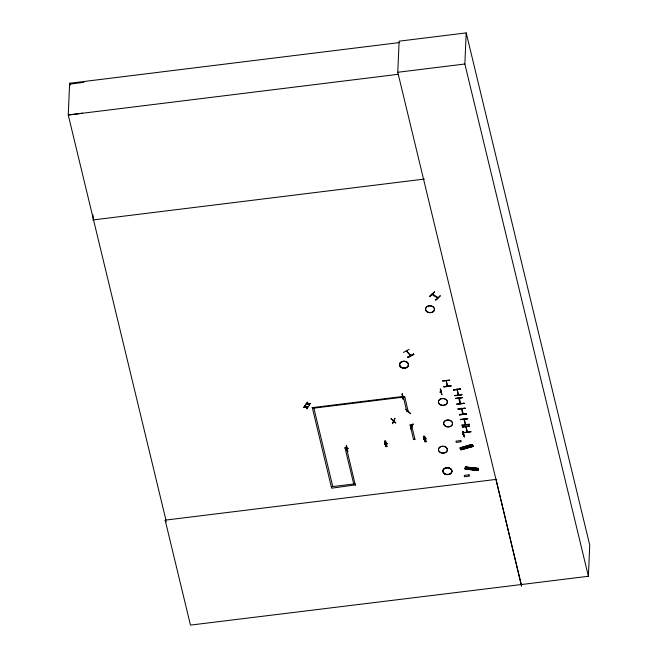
<?xml version="1.0" encoding="UTF-8"?>
<svg xmlns="http://www.w3.org/2000/svg" width="658" height="658" viewBox="0 0 658 658"><rect width="100%" height="100%" fill="white"/><g stroke="black" fill="none" stroke-linecap="round" stroke-linejoin="round"><path stroke-width="0.99" d="M437.874 297.819C437.274 297.219 430.505 294.883 432.956 294.249M437.109 297.235L437.619 297.926M447.136 385.744L447.193 385.3M457.335 390.062L457.162 389.125M458.1 394.068L458.215 395.071M458.47 394.923L457.269 389.232M459.21 398.148C463.668 412.204 456.989 396.017 459.374 398.435M460.501 402.655L460.09 403.074L460.526 403.609M461.497 408.84L462.821 414.178M463.117 414.03L462.961 413.15M464.449 419.722L464.005 419.302L465.321 424.649M465.173 424.237L465.642 424.665M465.617 424.616L464.359 419.335M465.864 427.116L466.07 426.581M466.135 426.697L467.386 432.043L467.007 431.146M399.472 42.573L69.633 83.262L68.251 115.01L165.948 520.124L165.174 520.231L166.252 521.893M307.475 408.223L307.196 408.873L306.036 407.384L303.79 407.244M303.782 407.508L304.045 406.874M304.029 407.137L305.822 407.055L304.901 405.616M304.884 405.871L305.164 405.221M309.614 405.073L309.334 405.715L308.174 404.234L305.929 404.094M305.921 404.349L306.176 403.724M308.561 406.619L306.34 406.734M307.467 408.486L306.554 407.063M306.167 403.979L307.96 403.905L307.031 402.457M307.023 402.721L307.302 402.071M306.546 407.327L308.314 406.989M310.699 403.461L308.479 403.576M309.597 405.328L308.692 403.905M308.676 404.168L310.453 403.831M355.353 484.88L331.632 488.195L312.221 407.261M312.476 408.322L402.145 397.259M313.866 408.149L332.775 486.575M331.393 486.747L355.098 483.819M353.716 483.992L344.932 447.596M355.336 485.267L346.322 447.424M346.527 445.705L346.116 446.009L347.391 451.47L347.794 451.166M347.934 448.18L347.95 448.723L347.144 448.567M397.769 72.273L399.126 41.174L466.209 32.9L589.749 545.169L588.392 576.268L521.309 584.543L397.769 72.273L464.852 63.999L466.209 32.9M384.609 444.199L384.42 443.673M384.585 441.263L386.254 446.683L384.593 441.008M385.637 440.876L385.226 441.181L386.501 446.65L386.904 446.346M386.929 443.92L387.044 443.36M391.074 418.537L395.754 422.839M394.956 418.34L392.522 423.505M393.805 420.503L393.533 421.038L393.64 420.355M394.158 420.881L393.681 421.276M409.136 349.308L403.469 352.425M402.128 397.646L401.89 396.198M402.211 394.027L403.477 399.496L402.219 393.772M408.231 411.217L406.833 411.776L403.338 396.832M403.625 396.248L402.836 396.634M402.869 396.856L403.675 396.437M406.397 350.846L406.373 351.298M406.636 351.627L406.562 351.076L410.428 355.665M408.215 411.604L404.728 396.659M406.957 351.512L406.981 351.002M407.721 356.998L407.952 357.508L413.816 354.382L413.619 353.922M405.797 409.194L410.617 413.66L405.813 409.399M406.636 351.158L410.748 355.641L410.09 354.917M408.174 411.694L407.746 411.398M410.074 355.238L410.296 354.81M414.968 439.125L413.561 439.684L410.074 424.731M410.806 429.016L413.216 423.818L410.765 428.777M414.943 439.511L411.456 424.566M411.933 426.549L411.653 425.932M423.53 438.845L423.612 439.396L424.287 439.322M423.752 436.196L425.364 441.855L423.703 436.18M434.576 291.905L429.896 296.059M425.956 441.715L424.369 436.32L426.006 441.773L424.739 436.057M424.969 441.905L423.744 436.369M432.224 294.356L432.183 293.863M432.347 293.715L432.948 294.545M425.553 439.182L426.154 438.532M432.512 293.748L437.817 297.778L437.093 297.556M429.921 296.322L434.535 291.905M435.481 299.711L435.777 300.171C437.257 299.818 440.49 294.965 440.391 295.968M440.301 392.267L440.12 391.74M440.292 389.075L441.946 394.751L440.342 389.092M440.671 389.265L441.567 394.537M442.579 380.916L449.685 380.044M451.026 385.58L451.075 386.082L443.969 386.962L443.903 386.394M447.44 385.267L447.53 385.703M460.575 388.886L453.469 389.758M461.908 394.356L461.965 394.923L454.859 395.795L454.793 395.236M462.648 397.448L455.533 398.329M456.907 389.281L456.849 389.733L456.915 389.158M456.858 403.806L456.923 404.366L464.03 403.477M458.026 394.586L458.042 394.134M458.346 394.035L458.083 394.52M458.075 409.144L465.181 408.264L458.009 408.832M458.914 398.304L458.988 397.728M459.235 397.695L459.276 398.263L459.333 397.802M459.465 414.869L466.571 413.997L459.465 414.91L459.399 414.343M460.09 403.157L460.394 402.68M460.148 403.091L460.172 402.638M460.394 403.058L460.419 402.606M460.616 419.681L467.731 418.529M461.529 408.264L461.505 408.717M461.669 409.005L461.776 408.24M463.059 414.096L461.875 408.338M461.941 424.887L462.006 425.446L469.121 424.558M462.714 413.175L462.632 413.693L463.043 413.191M462.393 427.042L469.499 426.162L462.327 426.729M464.03 403.486L463.972 402.926M463.462 434.445L462.722 434.568L462.64 434.025M462.813 431.36L464.474 437.035L462.854 431.541L464.087 436.822M463.717 432.24L463.783 432.8L470.889 431.911L470.832 431.36M465.527 424.188L465.477 423.76M466.514 413.463L466.571 414.022M466.58 445.976L467.46 447.711M467.813 445.63L468.693 447.366M469.113 424.566L469.055 424.007M468.907 445.318L469.787 447.053M470.141 444.973L471.021 446.708M470.964 444.742L471.844 446.478M473.077 446.124L472.197 444.504L459.975 447.925L472.197 444.397M472.074 469.467L472.386 467.641M473.39 469.615L473.702 467.797M474.558 469.754L474.87 467.928M475.874 469.911L476.186 468.085M476.754 470.009L477.058 468.192M465.107 468.751L478.078 470.264L465.124 468.726L465.445 466.909L465.338 467.55L478.292 469.072L478.374 468.34M521.309 584.543L190.466 625.1L165.158 520.157L496.806 479.312M521.572 584.172L521.49 586.163L496.025 479.411M465.083 468.998L478.037 470.528L465.074 469.014L465.19 468.373L478.136 469.911L465.181 468.389M478.029 470.536L478.119 469.96M465.338 467.534L478.3 469.039M465.362 467.361L478.317 468.891M478.374 468.529L465.428 466.933L478.399 468.43L478.078 470.248M466.432 468.907L466.744 467.081M391.041 418.768L395.713 423.069M394.915 418.554L392.505 423.76M385.243 444.092L384.502 444.224M386.953 443.689L386.246 443.747L387.011 443.928M440.893 391.971L440.153 392.25M425.348 438.952L426.178 439.042M462.673 434.535L463.322 434.486M411.554 426.433L411.998 426.31M347.72 451.388L346.47 445.902L347.786 451.429M402.145 393.994L403.124 399.505M393.772 420.865L393.624 420.676M402.902 396.659L403.543 396.585M385.152 444.125L384.453 444.183M423.587 439.166L424.204 439.067M463.388 434.453L462.771 434.305M429.88 296.248L434.527 292.078M465.387 467.262L478.325 468.85M447.555 386.147L446.256 380.743M440.153 295.771L435.514 299.933M407.944 357.475L413.808 354.349M347.819 448.74L347.334 448.83M472.214 444.578L460.049 447.999L460.921 449.653L472.946 446.124M472.428 445.088L460.255 448.485L472.247 444.726M460.666 449.315L472.905 445.902L473.135 446.494L460.962 449.899L460.74 449.315L472.905 445.902M472.97 446.157L460.839 449.636M460.839 449.653L473.077 446.231M69.592 84.175L83.969 82.324M82.62 113.168L68.251 115.01L398.09 74.321M92.762 219.978L424.394 179.066M442.563 381.105L449.677 380.225M446.321 380.85L447.325 386.23M443.895 386.657L451.018 385.752L443.911 386.698M460.567 389.067L453.452 389.947M312.205 407.647L401.874 396.585M403.321 397.218L404.703 397.045M454.785 395.499L461.916 394.66M455.525 398.509L462.64 397.621L455.533 398.6M465.181 408.166L458.067 409.054M459.391 414.606L466.514 413.701L459.399 414.573M410.057 425.126L411.439 424.953M460.542 419.376L467.723 418.809L460.608 419.59M462.377 426.943L469.491 426.055M344.915 447.983L346.297 447.81M440.177 392.053L440.819 391.979M462.697 434.338L463.314 434.247M347.202 448.591L347.843 448.517M386.994 443.879L386.279 443.961M384.683 441.222L385.909 446.659M472.37 444.882L460.279 448.517M457.145 389.585L458.198 395.014M307.286 402.326L308.47 403.839M305.156 405.484L306.332 406.998M467.073 431.969L465.839 426.672M461.274 447.572L462.155 449.307M464.852 63.999L588.392 576.268M460.575 389.158L453.469 390.038M69.633 83.262L70.11 85.244M386.896 446.601L385.572 441.074L386.797 446.585M470.84 431.664L463.717 432.47M469.055 424.27L461.949 425.183M463.972 403.19L456.866 404.111M92.852 214.804L93.543 219.887M413.611 354.094L407.713 357.253L413.619 354.127M460.806 440.564L455.969 441.156L456.265 442.39L461.102 441.798L460.806 440.564M469.072 474.813L464.227 475.413L464.548 476.721L469.384 476.121L469.072 474.813M401.47 367.559A4.491 3.43 2.5 0 0 408.495 365.124A4.491 3.43 2.5 0 0 402.087 361.637A4.507 3.438 2.5 0 0 401.47 367.567A4.507 3.438 2.5 0 0 408.503 365.132A4.507 3.438 2.5 0 0 402.079 361.637A4.491 3.43 2.5 0 0 401.47 367.559M401.479 367.37A4.491 3.43 2.5 0 0 408.503 364.935A4.491 3.43 2.5 0 0 402.096 361.448A4.491 3.43 2.5 0 0 401.479 367.37M427.461 312.114A4.491 3.43 2.5 0 0 434.486 309.688A4.491 3.43 2.5 0 0 428.07 306.2A4.491 3.43 2.5 0 0 427.461 312.114M427.47 311.925A4.491 3.43 2.5 0 0 434.494 309.499A4.491 3.43 2.5 0 0 428.078 306.011A4.491 3.43 2.5 0 0 427.47 311.925M445.532 426.343A4.507 3.438 2.5 0 0 452.564 423.908A4.507 3.438 2.5 0 0 446.14 420.413A4.507 3.438 2.5 0 0 445.532 426.343M445.54 426.154A4.507 3.438 2.5 0 0 452.572 423.719A4.507 3.438 2.5 0 0 446.149 420.223A4.507 3.438 2.5 0 0 445.54 426.154M440.334 404.826A4.507 3.438 2.5 0 0 447.374 402.383A4.507 3.438 2.5 0 0 440.95 398.896A4.507 3.438 2.5 0 0 440.334 404.826M440.342 404.621A4.507 3.438 2.5 0 0 447.382 402.186A4.507 3.438 2.5 0 0 440.959 398.69A4.507 3.438 2.5 0 0 440.342 404.621M440.375 452.564A4.507 3.438 2.5 0 0 447.415 450.13A4.507 3.438 2.5 0 0 440.992 446.634A4.507 3.438 2.5 0 0 440.375 452.564M440.383 452.375A4.507 3.438 2.5 0 0 447.424 449.94A4.507 3.438 2.5 0 0 441 446.445A4.507 3.438 2.5 0 0 440.383 452.375M444.866 473.99A4.507 3.438 2.5 0 0 451.906 471.556A4.507 3.438 2.5 0 0 445.474 468.06A4.507 3.438 2.5 0 0 444.866 473.99A4.507 3.438 2.5 0 0 451.906 471.572A4.507 3.438 2.5 0 0 445.474 468.077A4.507 3.438 2.5 0 0 444.866 474.007M444.874 473.801A4.507 3.438 2.5 0 0 451.914 471.367A4.507 3.438 2.5 0 0 445.482 467.871A4.507 3.438 2.5 0 0 444.874 473.801"/></g></svg>
